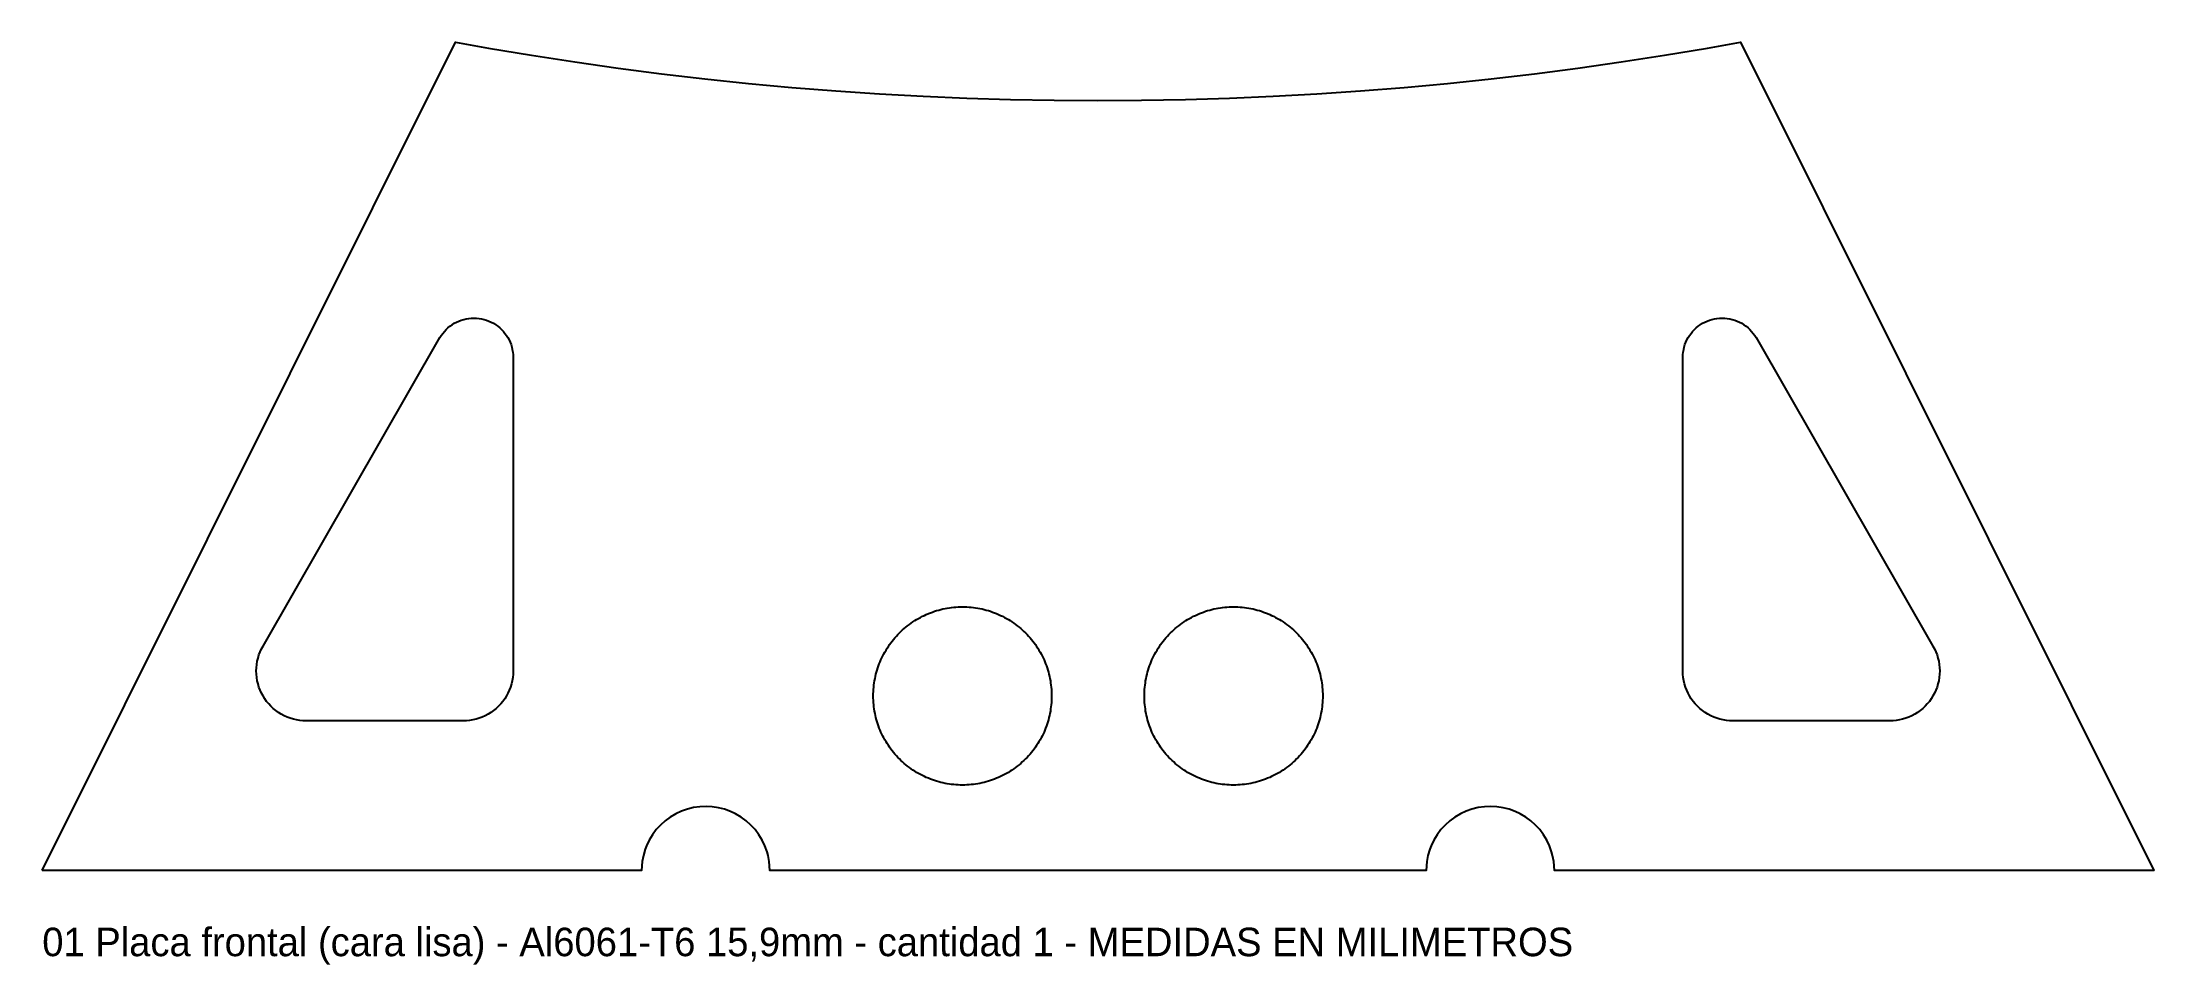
# Model space of a CAD drawing. Header units: millimetres. Extents: x -148 to 148, y -13 to 116.
import ezdxf

# ---------------------------------------------------------------- set-up
doc = ezdxf.new("R2010")
doc.units = ezdxf.units.MM
doc.layers.add('CORTE', color=1, linetype='Continuous')
doc.layers.add('NOTAS', color=3, linetype='Continuous')

msp = doc.modelspace()

# ---------------------------------------------------------------- linework, layer by layer
at = {"layer": 'CORTE'}
for points in [[(-148.01, 0.01), (-90.09, 116.18), (-85.47, 115.36), (-79.42, 114.35), (-73.35, 113.41), (-67.28, 112.55), (-61.19, 111.76), (-55.1, 111.05), (-49.02, 110.41), (-42.91, 109.84), (-36.77, 109.35), (-30.65, 108.94), (-24.52, 108.6), (-18.39, 108.34), (-12.26, 108.15), (-6.15, 108.04), (-0.01, 108), (6.12, 108.04), (12.26, 108.15), (18.42, 108.34), (24.55, 108.6), (30.67, 108.94), (36.79, 109.36), (42.91, 109.84), (49.02, 110.41), (55.1, 111.05), (61.19, 111.76), (67.28, 112.55), (73.35, 113.41), (79.42, 114.35), (85.47, 115.36), (90.09, 116.18), (148.01, 0.01), (64.1, 0), (64.01, 0.01), (63.91, 1.27), (63.74, 2.14), (63.6, 2.66), (63.3, 3.49), (62.91, 4.29), (62.45, 5.04), (61.93, 5.75), (61.33, 6.4), (60.67, 6.99), (59.96, 7.51), (59.2, 7.96), (58.49, 8.3), (57.66, 8.6), (56.8, 8.82), (55.93, 8.95), (55.05, 9), (54.17, 8.96), (53.29, 8.84), (52.43, 8.63), (51.6, 8.33), (50.8, 7.96), (50.04, 7.51), (49.33, 6.99), (48.67, 6.4), (48.07, 5.75), (47.55, 5.04), (47.09, 4.29), (46.7, 3.49), (46.51, 2.99), (46.26, 2.14), (46.09, 1.27), (45.99, 0.01), (45.9, 0), (-45.9, 0), (-45.99, 0.01), (-46.09, 1.27), (-46.26, 2.14), (-46.4, 2.66), (-46.7, 3.49), (-47.09, 4.29), (-47.55, 5.04), (-48.07, 5.75), (-48.67, 6.4), (-49.33, 6.99), (-50.04, 7.51), (-50.8, 7.96), (-51.51, 8.3), (-52.34, 8.6), (-53.2, 8.82), (-54.07, 8.95), (-54.95, 9), (-55.83, 8.96), (-56.71, 8.84), (-57.57, 8.63), (-58.4, 8.33), (-59.2, 7.96), (-59.96, 7.51), (-60.67, 6.99), (-61.33, 6.4), (-61.93, 5.75), (-62.45, 5.04), (-62.91, 4.29), (-63.3, 3.49), (-63.49, 2.99), (-63.74, 2.14), (-63.91, 1.27), (-64.01, 0.01), (-64.1, 0), (-148.01, 0.01)], [(-111, 21), (-111.46, 21.01), (-111.91, 21.06), (-112.37, 21.13), (-112.81, 21.24), (-113.25, 21.37), (-113.68, 21.53), (-114.1, 21.72), (-114.5, 21.94), (-114.89, 22.18), (-115.26, 22.45), (-115.62, 22.74), (-115.95, 23.05), (-116.26, 23.38), (-116.55, 23.74), (-116.82, 24.11), (-117.06, 24.5), (-117.28, 24.9), (-117.47, 25.32), (-117.63, 25.75), (-117.76, 26.19), (-117.87, 26.63), (-117.94, 27.09), (-117.99, 27.54), (-118, 28), (-117.99, 28.46), (-117.94, 28.91), (-117.87, 29.37), (-117.76, 29.81), (-117.63, 30.25), (-117.47, 30.68), (-117.28, 31.1), (-117.06, 31.5), (-92.26, 74.75), (-92.07, 75.06), (-91.86, 75.35), (-91.64, 75.63), (-91.39, 75.89), (-91.13, 76.14), (-90.85, 76.36), (-90.56, 76.57), (-90.25, 76.76), (-89.93, 76.93), (-89.6, 77.08), (-89.27, 77.21), (-88.92, 77.31), (-88.57, 77.39), (-88.22, 77.45), (-87.86, 77.49), (-87.5, 77.5), (-87.14, 77.49), (-86.78, 77.45), (-86.43, 77.39), (-86.08, 77.31), (-85.73, 77.21), (-85.4, 77.08), (-85.07, 76.93), (-84.75, 76.76), (-84.44, 76.57), (-84.15, 76.36), (-83.87, 76.14), (-83.61, 75.89), (-83.36, 75.63), (-83.14, 75.35), (-82.93, 75.06), (-82.74, 74.75), (-82.57, 74.43), (-82.42, 74.1), (-82.29, 73.77), (-82.19, 73.42), (-82.11, 73.07), (-82.05, 72.72), (-82.01, 72.36), (-82, 72), (-82, 28), (-82.01, 27.54), (-82.06, 27.09), (-82.13, 26.63), (-82.24, 26.19), (-82.37, 25.75), (-82.53, 25.32), (-82.72, 24.9), (-82.94, 24.5), (-83.18, 24.11), (-83.45, 23.74), (-83.74, 23.38), (-84.05, 23.05), (-84.38, 22.74), (-84.74, 22.45), (-85.11, 22.18), (-85.5, 21.94), (-85.9, 21.72), (-86.32, 21.53), (-86.75, 21.37), (-87.19, 21.24), (-87.63, 21.13), (-88.09, 21.06), (-88.54, 21.01), (-89, 21), (-111, 21)], [(89, 21), (88.54, 21.01), (88.09, 21.06), (87.63, 21.13), (87.19, 21.24), (86.75, 21.37), (86.32, 21.53), (85.9, 21.72), (85.5, 21.94), (85.11, 22.18), (84.74, 22.45), (84.38, 22.74), (84.05, 23.05), (83.74, 23.38), (83.45, 23.74), (83.18, 24.11), (82.94, 24.5), (82.72, 24.9), (82.53, 25.32), (82.37, 25.75), (82.24, 26.19), (82.13, 26.63), (82.06, 27.09), (82.01, 27.54), (82, 28), (82, 72), (82.01, 72.36), (82.05, 72.72), (82.11, 73.07), (82.19, 73.42), (82.29, 73.77), (82.42, 74.1), (82.57, 74.43), (82.74, 74.75), (82.93, 75.06), (83.14, 75.35), (83.36, 75.63), (83.61, 75.89), (83.87, 76.14), (84.15, 76.36), (84.44, 76.57), (84.75, 76.76), (85.07, 76.93), (85.4, 77.08), (85.73, 77.21), (86.08, 77.31), (86.43, 77.39), (86.78, 77.45), (87.14, 77.49), (87.5, 77.5), (87.86, 77.49), (88.22, 77.45), (88.57, 77.39), (88.92, 77.31), (89.27, 77.21), (89.6, 77.08), (89.93, 76.93), (90.25, 76.76), (90.56, 76.57), (90.85, 76.36), (91.13, 76.14), (91.39, 75.89), (91.64, 75.63), (91.86, 75.35), (92.07, 75.06), (92.26, 74.75), (117.06, 31.5), (117.28, 31.1), (117.47, 30.68), (117.63, 30.25), (117.76, 29.81), (117.87, 29.37), (117.94, 28.91), (117.99, 28.46), (118, 28), (117.99, 27.54), (117.94, 27.09), (117.87, 26.63), (117.76, 26.19), (117.63, 25.75), (117.47, 25.32), (117.28, 24.9), (117.06, 24.5), (116.82, 24.11), (116.55, 23.74), (116.26, 23.38), (115.95, 23.05), (115.62, 22.74), (115.26, 22.45), (114.89, 22.18), (114.5, 21.94), (114.1, 21.72), (113.68, 21.53), (113.25, 21.37), (112.81, 21.24), (112.37, 21.13), (111.91, 21.06), (111.46, 21.01), (111, 21), (89, 21)], [(-6.5, 24.5), (-6.5, 24.19), (-6.52, 23.89), (-6.53, 23.58), (-6.56, 23.27), (-6.59, 22.97), (-6.64, 22.67), (-6.68, 22.36), (-6.74, 22.06), (-6.8, 21.76), (-6.87, 21.46), (-6.95, 21.17), (-7.04, 20.87), (-7.13, 20.58), (-7.23, 20.29), (-7.34, 20), (-7.45, 19.72), (-7.57, 19.43), (-7.7, 19.16), (-7.83, 18.88), (-7.98, 18.61), (-8.12, 18.34), (-8.28, 18.07), (-8.44, 17.81), (-8.61, 17.56), (-8.78, 17.3), (-8.96, 17.05), (-9.15, 16.81), (-9.34, 16.57), (-9.53, 16.34), (-9.74, 16.11), (-9.95, 15.88), (-10.16, 15.66), (-10.38, 15.45), (-10.61, 15.24), (-10.84, 15.03), (-11.07, 14.84), (-11.31, 14.65), (-11.55, 14.46), (-11.8, 14.28), (-12.06, 14.11), (-12.31, 13.94), (-12.57, 13.78), (-12.84, 13.62), (-13.11, 13.48), (-13.38, 13.33), (-13.66, 13.2), (-13.93, 13.07), (-14.22, 12.95), (-14.5, 12.84), (-14.79, 12.73), (-15.08, 12.63), (-15.37, 12.54), (-15.67, 12.45), (-15.96, 12.37), (-16.26, 12.3), (-16.56, 12.24), (-16.86, 12.18), (-17.17, 12.14), (-17.47, 12.09), (-17.77, 12.06), (-18.08, 12.03), (-18.39, 12.02), (-18.69, 12), (-19, 12), (-19.31, 12), (-19.61, 12.02), (-19.92, 12.03), (-20.23, 12.06), (-20.53, 12.09), (-20.83, 12.14), (-21.14, 12.18), (-21.44, 12.24), (-21.74, 12.3), (-22.04, 12.37), (-22.33, 12.45), (-22.63, 12.54), (-22.92, 12.63), (-23.21, 12.73), (-23.5, 12.84), (-23.78, 12.95), (-24.07, 13.07), (-24.34, 13.2), (-24.62, 13.33), (-24.89, 13.48), (-25.16, 13.62), (-25.43, 13.78), (-25.69, 13.94), (-25.94, 14.11), (-26.2, 14.28), (-26.45, 14.46), (-26.69, 14.65), (-26.93, 14.84), (-27.16, 15.03), (-27.39, 15.24), (-27.62, 15.45), (-27.84, 15.66), (-28.05, 15.88), (-28.26, 16.11), (-28.47, 16.34), (-28.66, 16.57), (-28.85, 16.81), (-29.04, 17.05), (-29.22, 17.3), (-29.39, 17.56), (-29.56, 17.81), (-29.72, 18.07), (-29.88, 18.34), (-30.02, 18.61), (-30.17, 18.88), (-30.3, 19.16), (-30.43, 19.43), (-30.55, 19.72), (-30.66, 20), (-30.77, 20.29), (-30.87, 20.58), (-30.96, 20.87), (-31.05, 21.17), (-31.13, 21.46), (-31.2, 21.76), (-31.26, 22.06), (-31.32, 22.36), (-31.36, 22.67), (-31.41, 22.97), (-31.44, 23.27), (-31.47, 23.58), (-31.48, 23.89), (-31.5, 24.19), (-31.5, 24.5), (-31.5, 24.81), (-31.48, 25.11), (-31.47, 25.42), (-31.44, 25.73), (-31.41, 26.03), (-31.36, 26.33), (-31.32, 26.64), (-31.26, 26.94), (-31.2, 27.24), (-31.13, 27.54), (-31.05, 27.83), (-30.96, 28.13), (-30.87, 28.42), (-30.77, 28.71), (-30.66, 29), (-30.55, 29.28), (-30.43, 29.57), (-30.3, 29.84), (-30.17, 30.12), (-30.02, 30.39), (-29.88, 30.66), (-29.72, 30.93), (-29.56, 31.19), (-29.39, 31.44), (-29.22, 31.7), (-29.04, 31.95), (-28.85, 32.19), (-28.66, 32.43), (-28.47, 32.66), (-28.26, 32.89), (-28.05, 33.12), (-27.84, 33.34), (-27.62, 33.55), (-27.39, 33.76), (-27.16, 33.97), (-26.93, 34.16), (-26.69, 34.35), (-26.45, 34.54), (-26.2, 34.72), (-25.94, 34.89), (-25.69, 35.06), (-25.43, 35.22), (-25.16, 35.38), (-24.89, 35.52), (-24.62, 35.67), (-24.34, 35.8), (-24.07, 35.93), (-23.78, 36.05), (-23.5, 36.16), (-23.21, 36.27), (-22.92, 36.37), (-22.63, 36.46), (-22.33, 36.55), (-22.04, 36.63), (-21.74, 36.7), (-21.44, 36.76), (-21.14, 36.82), (-20.83, 36.86), (-20.53, 36.91), (-20.23, 36.94), (-19.92, 36.97), (-19.61, 36.98), (-19.31, 37), (-19, 37), (-18.69, 37), (-18.39, 36.98), (-18.08, 36.97), (-17.77, 36.94), (-17.47, 36.91), (-17.17, 36.86), (-16.86, 36.82), (-16.56, 36.76), (-16.26, 36.7), (-15.96, 36.63), (-15.67, 36.55), (-15.37, 36.46), (-15.08, 36.37), (-14.79, 36.27), (-14.5, 36.16), (-14.22, 36.05), (-13.93, 35.93), (-13.66, 35.8), (-13.38, 35.67), (-13.11, 35.52), (-12.84, 35.38), (-12.57, 35.22), (-12.31, 35.06), (-12.06, 34.89), (-11.8, 34.72), (-11.55, 34.54), (-11.31, 34.35), (-11.07, 34.16), (-10.84, 33.97), (-10.61, 33.76), (-10.38, 33.55), (-10.16, 33.34), (-9.95, 33.12), (-9.74, 32.89), (-9.53, 32.66), (-9.34, 32.43), (-9.15, 32.19), (-8.96, 31.95), (-8.78, 31.7), (-8.61, 31.44), (-8.44, 31.19), (-8.28, 30.93), (-8.12, 30.66), (-7.98, 30.39), (-7.83, 30.12), (-7.7, 29.84), (-7.57, 29.57), (-7.45, 29.28), (-7.34, 29), (-7.23, 28.71), (-7.13, 28.42), (-7.04, 28.13), (-6.95, 27.83), (-6.87, 27.54), (-6.8, 27.24), (-6.74, 26.94), (-6.68, 26.64), (-6.64, 26.33), (-6.59, 26.03), (-6.56, 25.73), (-6.53, 25.42), (-6.52, 25.11), (-6.5, 24.81), (-6.5, 24.5)], [(31.5, 24.5), (31.5, 24.19), (31.48, 23.89), (31.47, 23.58), (31.44, 23.27), (31.41, 22.97), (31.36, 22.67), (31.32, 22.36), (31.26, 22.06), (31.2, 21.76), (31.13, 21.46), (31.05, 21.17), (30.96, 20.87), (30.87, 20.58), (30.77, 20.29), (30.66, 20), (30.55, 19.72), (30.43, 19.43), (30.3, 19.16), (30.17, 18.88), (30.02, 18.61), (29.88, 18.34), (29.72, 18.07), (29.56, 17.81), (29.39, 17.56), (29.22, 17.3), (29.04, 17.05), (28.85, 16.81), (28.66, 16.57), (28.47, 16.34), (28.26, 16.11), (28.05, 15.88), (27.84, 15.66), (27.62, 15.45), (27.39, 15.24), (27.16, 15.03), (26.93, 14.84), (26.69, 14.65), (26.45, 14.46), (26.2, 14.28), (25.94, 14.11), (25.69, 13.94), (25.43, 13.78), (25.16, 13.62), (24.89, 13.48), (24.62, 13.33), (24.34, 13.2), (24.07, 13.07), (23.78, 12.95), (23.5, 12.84), (23.21, 12.73), (22.92, 12.63), (22.63, 12.54), (22.33, 12.45), (22.04, 12.37), (21.74, 12.3), (21.44, 12.24), (21.14, 12.18), (20.83, 12.14), (20.53, 12.09), (20.23, 12.06), (19.92, 12.03), (19.61, 12.02), (19.31, 12), (19, 12), (18.69, 12), (18.39, 12.02), (18.08, 12.03), (17.77, 12.06), (17.47, 12.09), (17.17, 12.14), (16.86, 12.18), (16.56, 12.24), (16.26, 12.3), (15.96, 12.37), (15.67, 12.45), (15.37, 12.54), (15.08, 12.63), (14.79, 12.73), (14.5, 12.84), (14.22, 12.95), (13.93, 13.07), (13.66, 13.2), (13.38, 13.33), (13.11, 13.48), (12.84, 13.62), (12.57, 13.78), (12.31, 13.94), (12.06, 14.11), (11.8, 14.28), (11.55, 14.46), (11.31, 14.65), (11.07, 14.84), (10.84, 15.03), (10.61, 15.24), (10.38, 15.45), (10.16, 15.66), (9.95, 15.88), (9.74, 16.11), (9.53, 16.34), (9.34, 16.57), (9.15, 16.81), (8.96, 17.05), (8.78, 17.3), (8.61, 17.56), (8.44, 17.81), (8.28, 18.07), (8.12, 18.34), (7.98, 18.61), (7.83, 18.88), (7.7, 19.16), (7.57, 19.43), (7.45, 19.72), (7.34, 20), (7.23, 20.29), (7.13, 20.58), (7.04, 20.87), (6.95, 21.17), (6.87, 21.46), (6.8, 21.76), (6.74, 22.06), (6.68, 22.36), (6.64, 22.67), (6.59, 22.97), (6.56, 23.27), (6.53, 23.58), (6.52, 23.89), (6.5, 24.19), (6.5, 24.5), (6.5, 24.81), (6.52, 25.11), (6.53, 25.42), (6.56, 25.73), (6.59, 26.03), (6.64, 26.33), (6.68, 26.64), (6.74, 26.94), (6.8, 27.24), (6.87, 27.54), (6.95, 27.83), (7.04, 28.13), (7.13, 28.42), (7.23, 28.71), (7.34, 29), (7.45, 29.28), (7.57, 29.57), (7.7, 29.84), (7.83, 30.12), (7.98, 30.39), (8.12, 30.66), (8.28, 30.93), (8.44, 31.19), (8.61, 31.44), (8.78, 31.7), (8.96, 31.95), (9.15, 32.19), (9.34, 32.43), (9.53, 32.66), (9.74, 32.89), (9.95, 33.12), (10.16, 33.34), (10.38, 33.55), (10.61, 33.76), (10.84, 33.97), (11.07, 34.16), (11.31, 34.35), (11.55, 34.54), (11.8, 34.72), (12.06, 34.89), (12.31, 35.06), (12.57, 35.22), (12.84, 35.38), (13.11, 35.52), (13.38, 35.67), (13.66, 35.8), (13.93, 35.93), (14.22, 36.05), (14.5, 36.16), (14.79, 36.27), (15.08, 36.37), (15.37, 36.46), (15.67, 36.55), (15.96, 36.63), (16.26, 36.7), (16.56, 36.76), (16.86, 36.82), (17.17, 36.86), (17.47, 36.91), (17.77, 36.94), (18.08, 36.97), (18.39, 36.98), (18.69, 37), (19, 37), (19.31, 37), (19.61, 36.98), (19.92, 36.97), (20.23, 36.94), (20.53, 36.91), (20.83, 36.86), (21.14, 36.82), (21.44, 36.76), (21.74, 36.7), (22.04, 36.63), (22.33, 36.55), (22.63, 36.46), (22.92, 36.37), (23.21, 36.27), (23.5, 36.16), (23.78, 36.05), (24.07, 35.93), (24.34, 35.8), (24.62, 35.67), (24.89, 35.52), (25.16, 35.38), (25.43, 35.22), (25.69, 35.06), (25.94, 34.89), (26.2, 34.72), (26.45, 34.54), (26.69, 34.35), (26.93, 34.16), (27.16, 33.97), (27.39, 33.76), (27.62, 33.55), (27.84, 33.34), (28.05, 33.12), (28.26, 32.89), (28.47, 32.66), (28.66, 32.43), (28.85, 32.19), (29.04, 31.95), (29.22, 31.7), (29.39, 31.44), (29.56, 31.19), (29.72, 30.93), (29.88, 30.66), (30.02, 30.39), (30.17, 30.12), (30.3, 29.84), (30.43, 29.57), (30.55, 29.28), (30.66, 29), (30.77, 28.71), (30.87, 28.42), (30.96, 28.13), (31.05, 27.83), (31.13, 27.54), (31.2, 27.24), (31.26, 26.94), (31.32, 26.64), (31.36, 26.33), (31.41, 26.03), (31.44, 25.73), (31.47, 25.42), (31.48, 25.11), (31.5, 24.81), (31.5, 24.5)]]:
    msp.add_lwpolyline(points, close=True, dxfattribs=at)

# ---------------------------------------------------------------- texts
at = {"layer": 'NOTAS'}
msp.add_text('01 Placa frontal (cara lisa) - Al6061-T6 15,9mm - cantidad 1 - MEDIDAS EN MILIMETROS', height=4, dxfattribs=at).set_placement((-148.01, -12))

doc.saveas('drawing.dxf')
